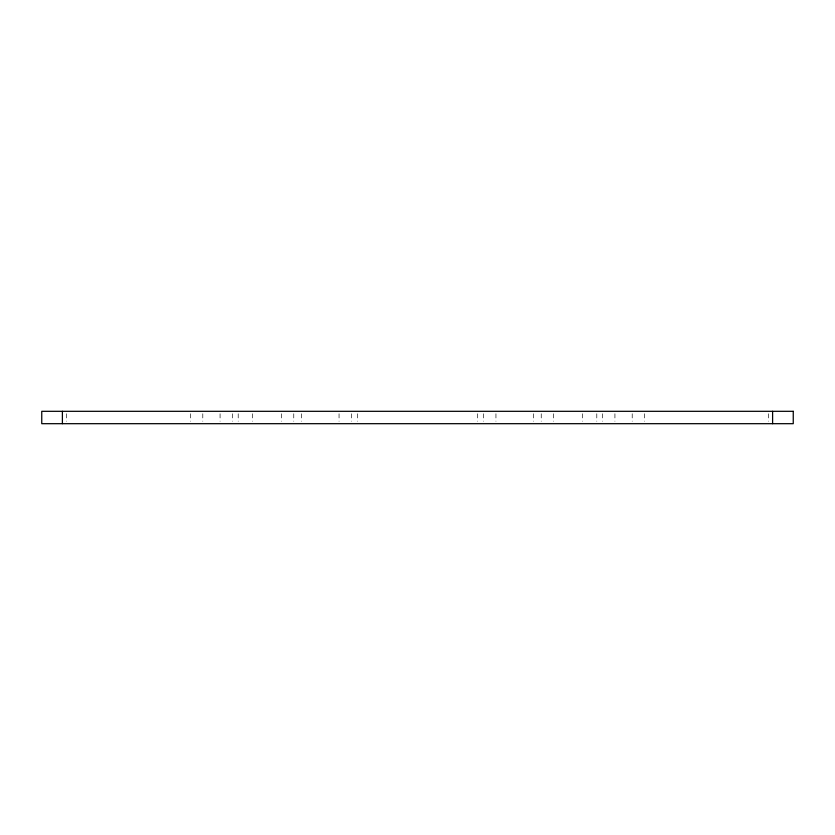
<?xml version="1.0" encoding="UTF-8"?>
<svg xmlns="http://www.w3.org/2000/svg" width="835" height="835" viewBox="0 0 835 835"><rect width="100%" height="100%" fill="white"/><g stroke="black" fill="none" stroke-linecap="round" stroke-linejoin="round"><path stroke-width="0.63" stroke-dasharray="4.17 3.13" d="M768.471 413.784L768.471 421.216M644.599 413.784L644.599 421.216M632.21 413.784L632.21 421.216M614.925 413.784L614.925 421.216M602.557 413.784L602.557 421.216M596.795 413.784L596.795 421.216M582.663 413.784L582.663 421.216M553.615 413.784L553.615 421.216M541.237 413.784L541.237 421.216M533.565 413.784L533.565 421.216M495.948 413.784L495.948 421.216M483.569 413.784L483.569 421.216M477.37 413.784L477.37 421.216M357.63 413.784L357.63 421.216M351.431 413.784L351.431 421.216M339.052 413.784L339.052 421.216M301.435 413.784L301.435 421.216M293.763 413.784L293.763 421.216M281.385 413.784L281.385 421.216M252.337 413.784L252.337 421.216M238.205 413.784L238.205 421.216M232.443 413.784L232.443 421.216M220.075 413.784L220.075 421.216M202.79 413.784L202.79 421.216M190.401 413.784L190.401 421.216M66.529 413.784L66.529 421.216"/><path stroke-width="1.25" d="M772.605 411.311L772.605 423.689M62.395 411.311L62.395 423.689M793.25 411.311L41.75 411.311L41.75 423.689L793.25 423.689L793.25 411.311"/></g></svg>
